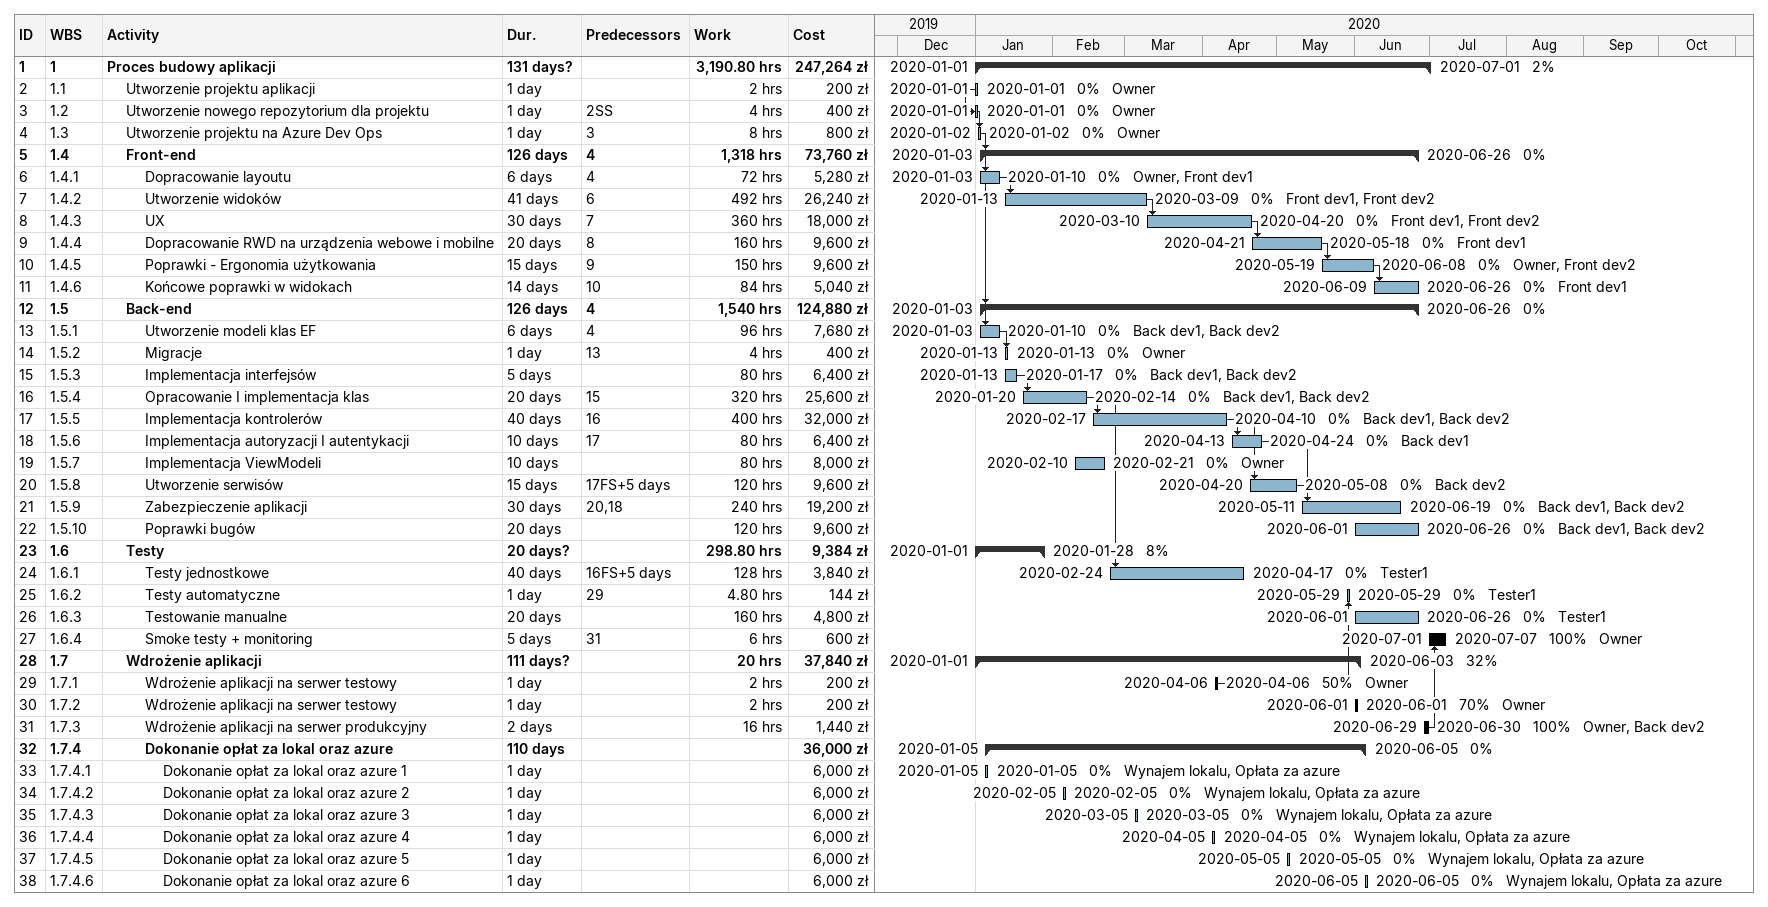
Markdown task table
| ID | WBS | Task | Duration | Start | Finish | Predecessors | Resources | % complete | Work (h) | Cost (zł) |
|---|---|---|---|---|---|---|---|---|---|---|
| 1 | 1 | **Proces budowy aplikacji** | 131d? | 2020-01-01 | 2020-07-01 |  |  | 2 | 3190.80 | 247264 |
| 2 | 1.1 | Utworzenie projektu aplikacji | 1d | 2020-01-01 | 2020-01-01 |  | Owner | 0 | 2 | 200 |
| 3 | 1.2 | Utworzenie nowego repozytorium dla projektu | 1d | 2020-01-01 | 2020-01-01 | 2SS | Owner | 0 | 4 | 400 |
| 4 | 1.3 | Utworzenie projektu na Azure Dev Ops | 1d | 2020-01-02 | 2020-01-02 | 3 | Owner | 0 | 8 | 800 |
| 5 | 1.4 | **Front-end** | 126d | 2020-01-03 | 2020-06-26 | 4 |  | 0 | 1318 | 73760 |
| 6 | 1.4.1 | Dopracowanie layoutu | 6d | 2020-01-03 | 2020-01-10 | 4 | Owner, Front dev1 | 0 | 72 | 5280 |
| 7 | 1.4.2 | Utworzenie widoków | 41d | 2020-01-13 | 2020-03-09 | 6 | Front dev1, Front dev2 | 0 | 492 | 26240 |
| 8 | 1.4.3 | UX | 30d | 2020-03-10 | 2020-04-20 | 7 | Front dev1, Front dev2 | 0 | 360 | 18000 |
| 9 | 1.4.4 | Dopracowanie RWD na urządzenia webowe i mobilne | 20d | 2020-04-21 | 2020-05-18 | 8 | Front dev1 | 0 | 160 | 9600 |
| 10 | 1.4.5 | Poprawki - Ergonomia użytkowania | 15d | 2020-05-19 | 2020-06-08 | 9 | Owner, Front dev2 | 0 | 150 | 9600 |
| 11 | 1.4.6 | Końcowe poprawki w widokach | 14d | 2020-06-09 | 2020-06-26 | 10 | Front dev1 | 0 | 84 | 5040 |
| 12 | 1.5 | **Back-end** | 126d | 2020-01-03 | 2020-06-26 | 4 |  | 0 | 1540 | 124880 |
| 13 | 1.5.1 | Utworzenie modeli klas EF | 6d | 2020-01-03 | 2020-01-10 | 4 | Back dev1, Back dev2 | 0 | 96 | 7680 |
| 14 | 1.5.2 | Migracje | 1d | 2020-01-13 | 2020-01-13 | 13 | Owner | 0 | 4 | 400 |
| 15 | 1.5.3 | Implementacja interfejsów | 5d | 2020-01-13 | 2020-01-17 |  | Back dev1, Back dev2 | 0 | 80 | 6400 |
| 16 | 1.5.4 | Opracowanie I implementacja klas | 20d | 2020-01-20 | 2020-02-14 | 15 | Back dev1, Back dev2 | 0 | 320 | 25600 |
| 17 | 1.5.5 | Implementacja kontrolerów | 40d | 2020-02-17 | 2020-04-10 | 16 | Back dev1, Back dev2 | 0 | 400 | 32000 |
| 18 | 1.5.6 | Implementacja autoryzacji I autentykacji | 10d | 2020-04-13 | 2020-04-24 | 17 | Back dev1 | 0 | 80 | 6400 |
| 19 | 1.5.7 | Implementacja ViewModeli | 10d | 2020-02-10 | 2020-02-21 |  | Owner | 0 | 80 | 8000 |
| 20 | 1.5.8 | Utworzenie serwisów | 15d | 2020-04-20 | 2020-05-08 | 17FS+5d | Back dev2 | 0 | 120 | 9600 |
| 21 | 1.5.9 | Zabezpieczenie aplikacji | 30d | 2020-05-11 | 2020-06-19 | 20, 18 | Back dev1, Back dev2 | 0 | 240 | 19200 |
| 22 | 1.5.10 | Poprawki bugów | 20d | 2020-06-01 | 2020-06-26 |  | Back dev1, Back dev2 | 0 | 120 | 9600 |
| 23 | 1.6 | **Testy** | 20d? | 2020-01-01 | 2020-01-28 |  |  | 8 | 298.80 | 9384 |
| 24 | 1.6.1 | Testy jednostkowe | 40d | 2020-02-24 | 2020-04-17 | 16FS+5d | Tester1 | 0 | 128 | 3840 |
| 25 | 1.6.2 | Testy automatyczne | 1d | 2020-05-29 | 2020-05-29 | 29 | Tester1 | 0 | 4.80 | 144 |
| 26 | 1.6.3 | Testowanie manualne | 20d | 2020-06-01 | 2020-06-26 |  | Tester1 | 0 | 160 | 4800 |
| 27 | 1.6.4 | Smoke testy + monitoring | 5d | 2020-07-01 | 2020-07-07 | 31 | Owner | 100 | 6 | 600 |
| 28 | 1.7 | **Wdrożenie aplikacji** | 111d? | 2020-01-01 | 2020-06-03 |  |  | 32 | 20 | 37840 |
| 29 | 1.7.1 | Wdrożenie aplikacji na serwer testowy | 1d | 2020-04-06 | 2020-04-06 |  | Owner | 50 | 2 | 200 |
| 30 | 1.7.2 | Wdrożenie aplikacji na serwer testowy | 1d | 2020-06-01 | 2020-06-01 |  | Owner | 70 | 2 | 200 |
| 31 | 1.7.3 | Wdrożenie aplikacji na serwer produkcyjny | 2d | 2020-06-29 | 2020-06-30 |  | Owner, Back dev2 | 100 | 16 | 1440 |
| 32 | 1.7.4 | **Dokonanie opłat za lokal oraz azure** | 110d | 2020-01-05 | 2020-06-05 |  |  | 0 |  | 36000 |
| 33 | 1.7.4.1 | Dokonanie opłat za lokal oraz azure 1 | 1d | 2020-01-05 | 2020-01-05 |  | Wynajem lokalu, Opłata za azure | 0 |  | 6000 |
| 34 | 1.7.4.2 | Dokonanie opłat za lokal oraz azure 2 | 1d | 2020-02-05 | 2020-02-05 |  | Wynajem lokalu, Opłata za azure | 0 |  | 6000 |
| 35 | 1.7.4.3 | Dokonanie opłat za lokal oraz azure 3 | 1d | 2020-03-05 | 2020-03-05 |  | Wynajem lokalu, Opłata za azure | 0 |  | 6000 |
| 36 | 1.7.4.4 | Dokonanie opłat za lokal oraz azure 4 | 1d | 2020-04-05 | 2020-04-05 |  | Wynajem lokalu, Opłata za azure | 0 |  | 6000 |
| 37 | 1.7.4.5 | Dokonanie opłat za lokal oraz azure 5 | 1d | 2020-05-05 | 2020-05-05 |  | Wynajem lokalu, Opłata za azure | 0 |  | 6000 |
| 38 | 1.7.4.6 | Dokonanie opłat za lokal oraz azure 6 | 1d | 2020-06-05 | 2020-06-05 |  | Wynajem lokalu, Opłata za azure | 0 |  | 6000 |
